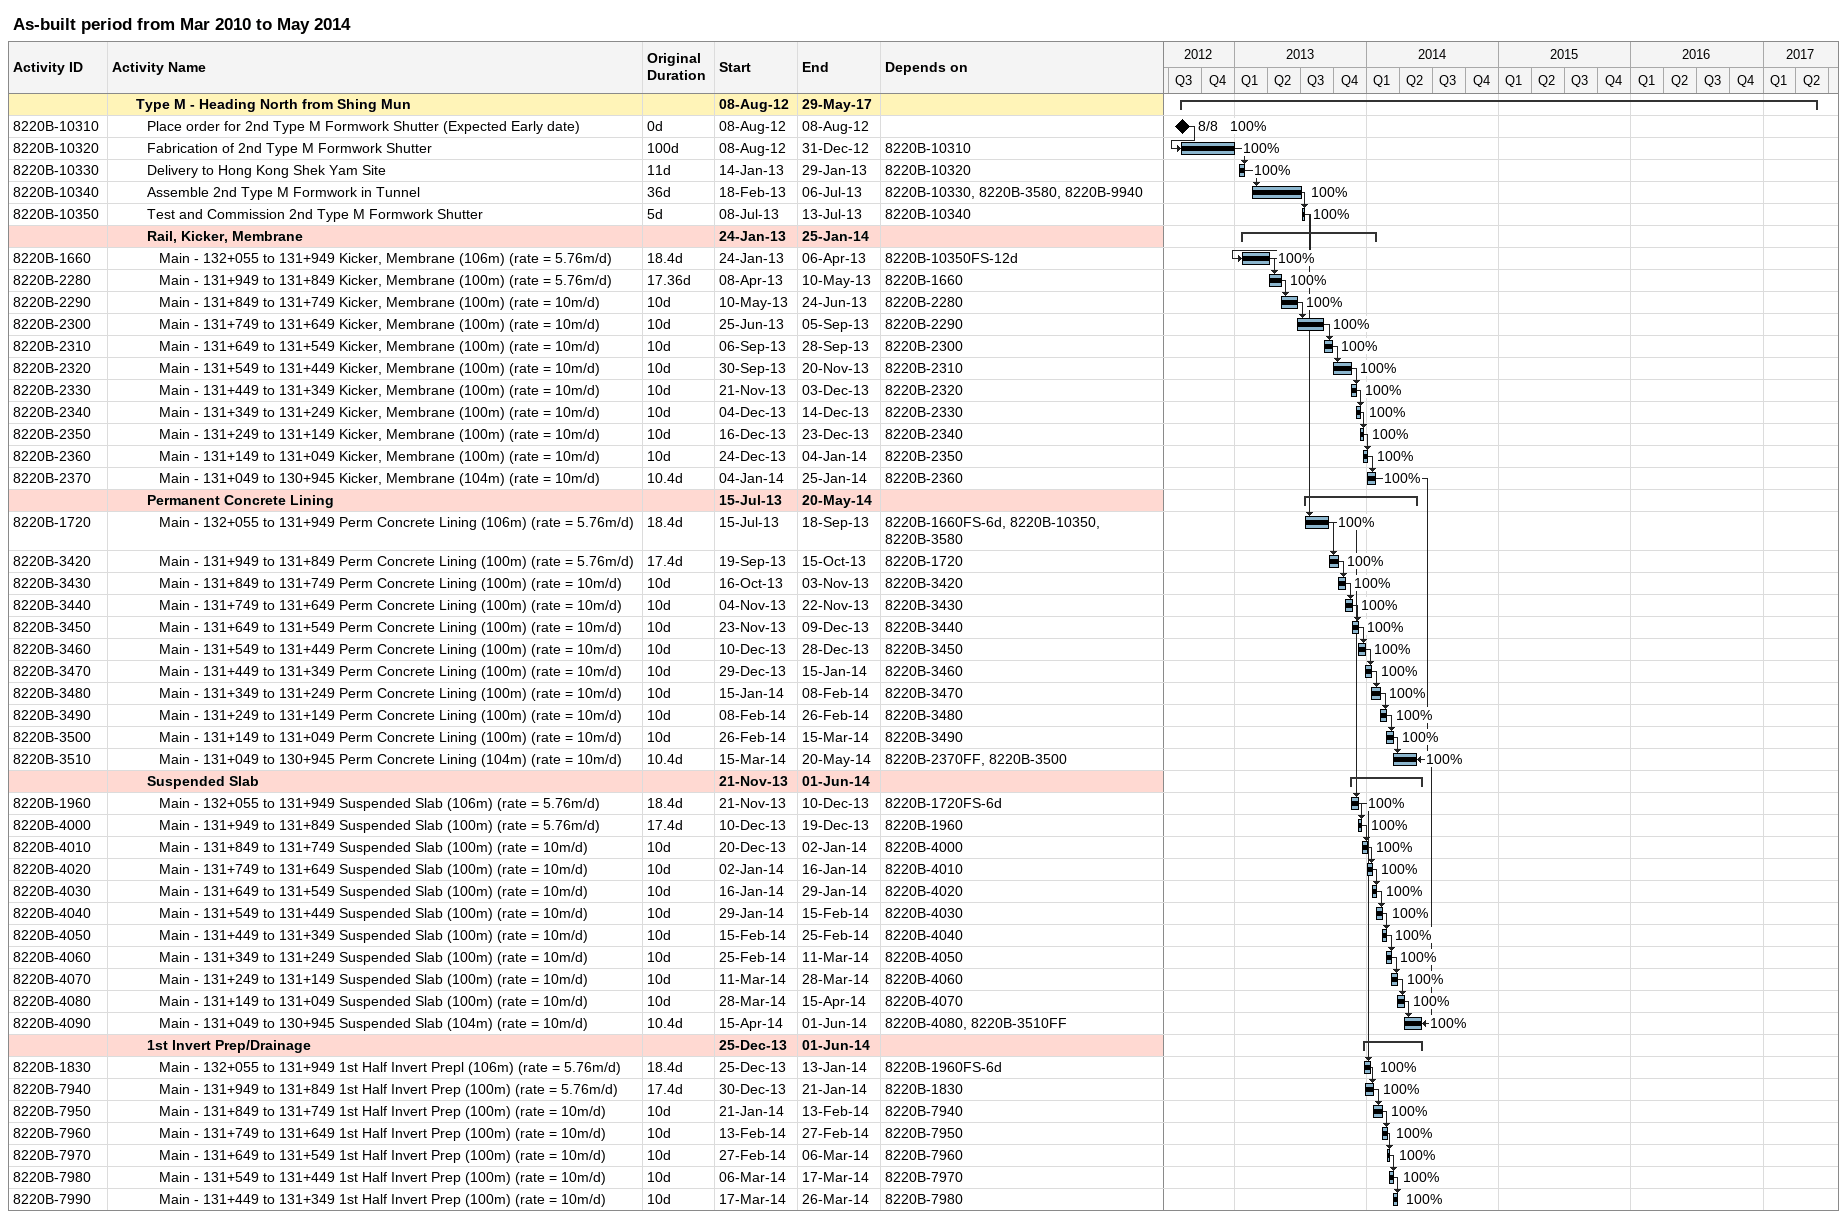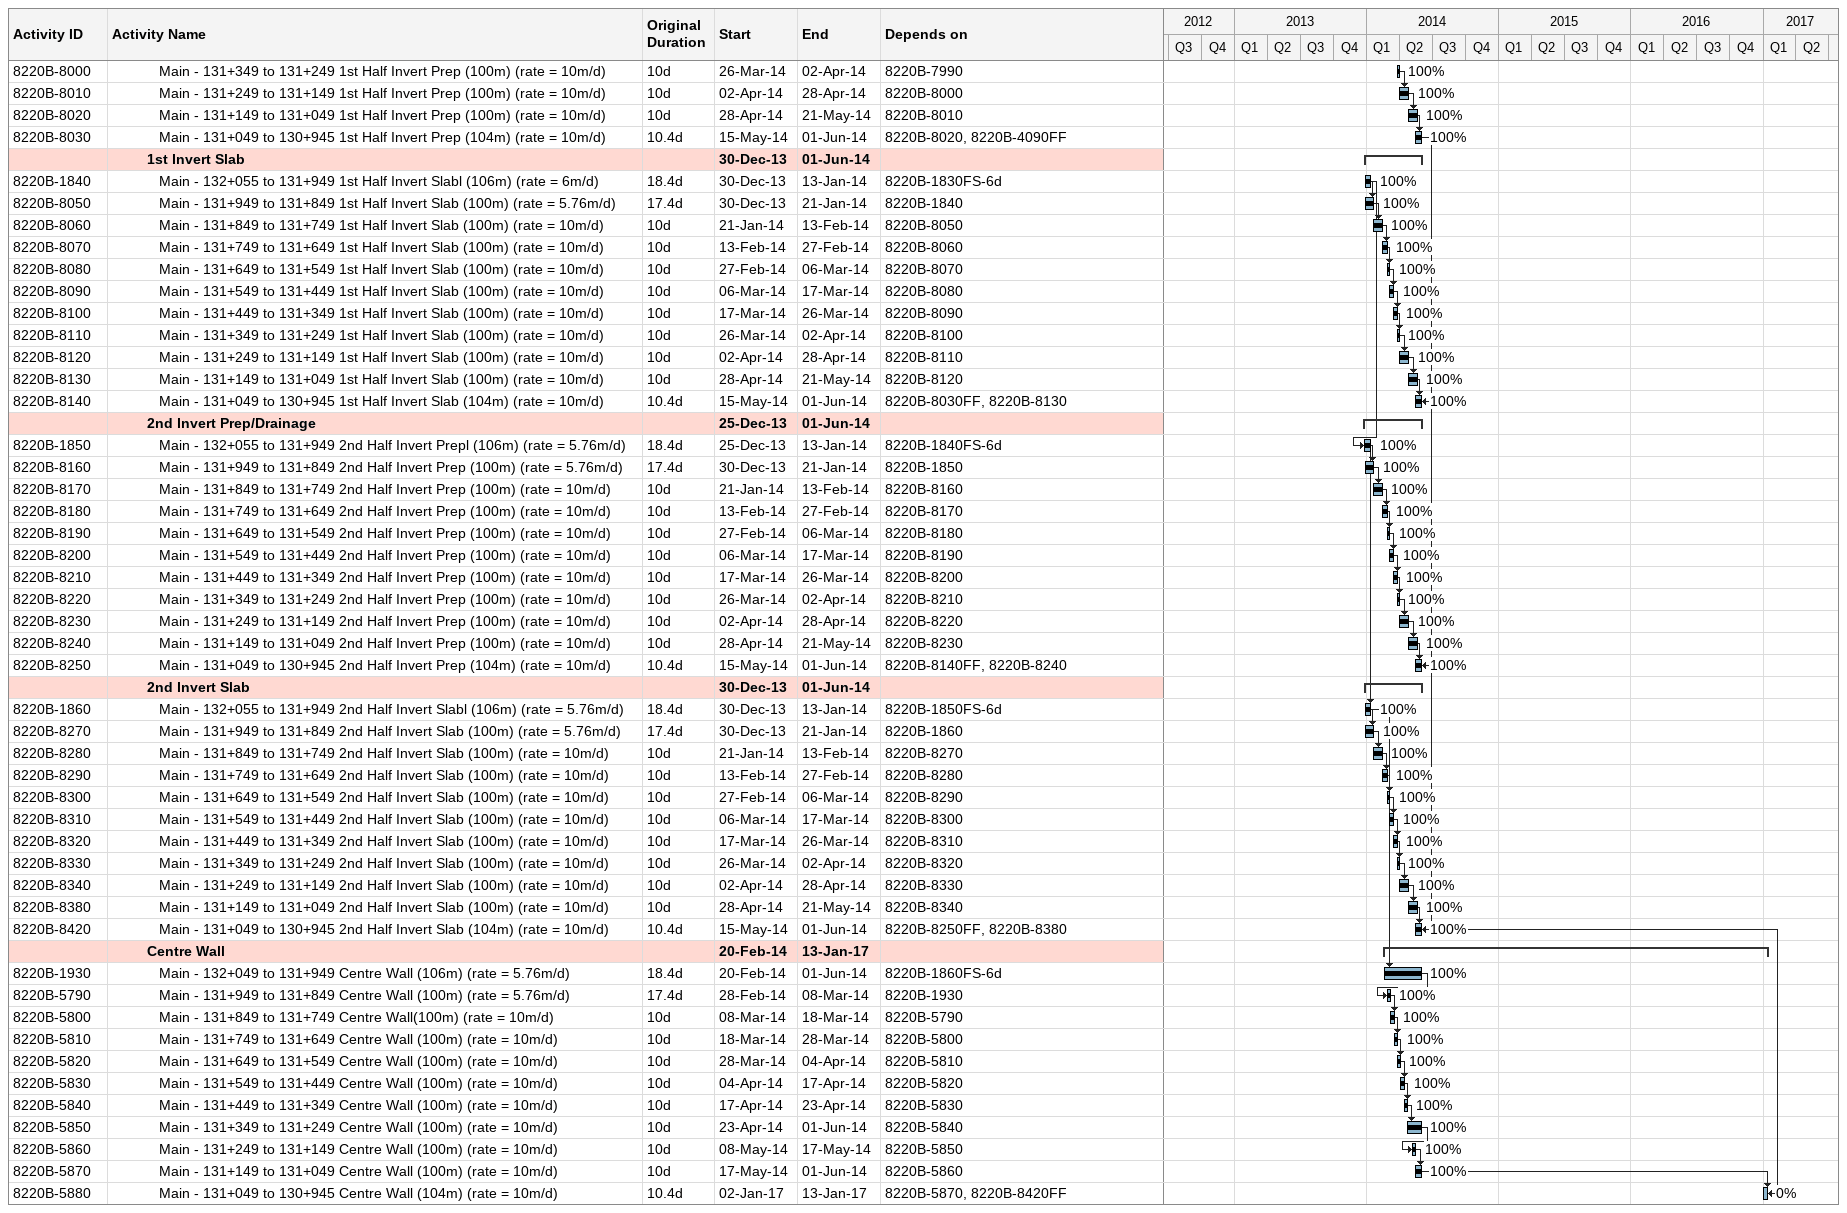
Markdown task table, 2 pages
As-built period from Mar 2010 to May 2014

| ID | Level | Task | Original duration | Start | Finish | Predecessors | % complete |
|---|---|---|---|---|---|---|---|
|  | 3 | **Type M - Heading North from Shing Mun** |  | 2012-08-08 | 2017-05-29 |  |  |
| 8220B-10310 | 4 | Place order for 2nd Type M Formwork Shutter (Expected Early date) | 0d | 2012-08-08 | 2012-08-08 |  | 100 |
| 8220B-10320 | 4 | Fabrication of 2nd Type M Formwork Shutter | 100d | 2012-08-08 | 2012-12-31 | 8220B-10310 | 100 |
| 8220B-10330 | 4 | Delivery to Hong Kong Shek Yam Site | 11d | 2013-01-14 | 2013-01-29 | 8220B-10320 | 100 |
| 8220B-10340 | 4 | Assemble 2nd Type M Formwork in Tunnel | 36d | 2013-02-18 | 2013-07-06 | 8220B-10330, 8220B-3580, 8220B-9940 | 100 |
| 8220B-10350 | 4 | Test and Commission 2nd Type M Formwork Shutter | 5d | 2013-07-08 | 2013-07-13 | 8220B-10340 | 100 |
|  | 4 | **Rail, Kicker, Membrane** |  | 2013-01-24 | 2014-01-25 |  |  |
| 8220B-1660 | 5 | Main - 132+055 to 131+949 Kicker, Membrane (106m) (rate = 5.76m/d) | 18.4d | 2013-01-24 | 2013-04-06 | 8220B-10350FS-12d | 100 |
| 8220B-2280 | 5 | Main - 131+949 to 131+849 Kicker, Membrane (100m) (rate = 5.76m/d) | 17.36d | 2013-04-08 | 2013-05-10 | 8220B-1660 | 100 |
| 8220B-2290 | 5 | Main - 131+849 to 131+749 Kicker, Membrane (100m) (rate = 10m/d) | 10d | 2013-05-10 | 2013-06-24 | 8220B-2280 | 100 |
| 8220B-2300 | 5 | Main - 131+749 to 131+649 Kicker, Membrane (100m) (rate = 10m/d) | 10d | 2013-06-25 | 2013-09-05 | 8220B-2290 | 100 |
| 8220B-2310 | 5 | Main - 131+649 to 131+549 Kicker, Membrane (100m) (rate = 10m/d) | 10d | 2013-09-06 | 2013-09-28 | 8220B-2300 | 100 |
| 8220B-2320 | 5 | Main - 131+549 to 131+449 Kicker, Membrane (100m) (rate = 10m/d) | 10d | 2013-09-30 | 2013-11-20 | 8220B-2310 | 100 |
| 8220B-2330 | 5 | Main - 131+449 to 131+349 Kicker, Membrane (100m) (rate = 10m/d) | 10d | 2013-11-21 | 2013-12-03 | 8220B-2320 | 100 |
| 8220B-2340 | 5 | Main - 131+349 to 131+249 Kicker, Membrane (100m) (rate = 10m/d) | 10d | 2013-12-04 | 2013-12-14 | 8220B-2330 | 100 |
| 8220B-2350 | 5 | Main - 131+249 to 131+149 Kicker, Membrane (100m) (rate = 10m/d) | 10d | 2013-12-16 | 2013-12-23 | 8220B-2340 | 100 |
| 8220B-2360 | 5 | Main - 131+149 to 131+049 Kicker, Membrane (100m) (rate = 10m/d) | 10d | 2013-12-24 | 2014-01-04 | 8220B-2350 | 100 |
| 8220B-2370 | 5 | Main - 131+049 to 130+945 Kicker, Membrane (104m) (rate = 10m/d) | 10.4d | 2014-01-04 | 2014-01-25 | 8220B-2360 | 100 |
|  | 4 | **Permanent Concrete Lining** |  | 2013-07-15 | 2014-05-20 |  |  |
| 8220B-1720 | 5 | Main - 132+055 to 131+949 Perm Concrete Lining (106m) (rate = 5.76m/d) | 18.4d | 2013-07-15 | 2013-09-18 | 8220B-1660FS-6d, 8220B-10350, 8220B-3580 | 100 |
| 8220B-3420 | 5 | Main - 131+949 to 131+849 Perm Concrete Lining (100m) (rate = 5.76m/d) | 17.4d | 2013-09-19 | 2013-10-15 | 8220B-1720 | 100 |
| 8220B-3430 | 5 | Main - 131+849 to 131+749 Perm Concrete Lining (100m) (rate = 10m/d) | 10d | 2013-10-16 | 2013-11-03 | 8220B-3420 | 100 |
| 8220B-3440 | 5 | Main - 131+749 to 131+649 Perm Concrete Lining (100m) (rate = 10m/d) | 10d | 2013-11-04 | 2013-11-22 | 8220B-3430 | 100 |
| 8220B-3450 | 5 | Main - 131+649 to 131+549 Perm Concrete Lining (100m) (rate = 10m/d) | 10d | 2013-11-23 | 2013-12-09 | 8220B-3440 | 100 |
| 8220B-3460 | 5 | Main - 131+549 to 131+449 Perm Concrete Lining (100m) (rate = 10m/d) | 10d | 2013-12-10 | 2013-12-28 | 8220B-3450 | 100 |
| 8220B-3470 | 5 | Main - 131+449 to 131+349 Perm Concrete Lining (100m) (rate = 10m/d) | 10d | 2013-12-29 | 2014-01-15 | 8220B-3460 | 100 |
| 8220B-3480 | 5 | Main - 131+349 to 131+249 Perm Concrete Lining (100m) (rate = 10m/d) | 10d | 2014-01-15 | 2014-02-08 | 8220B-3470 | 100 |
| 8220B-3490 | 5 | Main - 131+249 to 131+149 Perm Concrete Lining (100m) (rate = 10m/d) | 10d | 2014-02-08 | 2014-02-26 | 8220B-3480 | 100 |
| 8220B-3500 | 5 | Main - 131+149 to 131+049 Perm Concrete Lining (100m) (rate = 10m/d) | 10d | 2014-02-26 | 2014-03-15 | 8220B-3490 | 100 |
| 8220B-3510 | 5 | Main - 131+049 to 130+945 Perm Concrete Lining (104m) (rate = 10m/d) | 10.4d | 2014-03-15 | 2014-05-20 | 8220B-2370FF, 8220B-3500 | 100 |
|  | 4 | **Suspended Slab** |  | 2013-11-21 | 2014-06-01 |  |  |
| 8220B-1960 | 5 | Main - 132+055 to 131+949 Suspended Slab (106m) (rate = 5.76m/d) | 18.4d | 2013-11-21 | 2013-12-10 | 8220B-1720FS-6d | 100 |
| 8220B-4000 | 5 | Main - 131+949 to 131+849 Suspended Slab (100m) (rate = 5.76m/d) | 17.4d | 2013-12-10 | 2013-12-19 | 8220B-1960 | 100 |
| 8220B-4010 | 5 | Main - 131+849 to 131+749 Suspended Slab (100m) (rate = 10m/d) | 10d | 2013-12-20 | 2014-01-02 | 8220B-4000 | 100 |
| 8220B-4020 | 5 | Main - 131+749 to 131+649 Suspended Slab (100m) (rate = 10m/d) | 10d | 2014-01-02 | 2014-01-16 | 8220B-4010 | 100 |
| 8220B-4030 | 5 | Main - 131+649 to 131+549 Suspended Slab (100m) (rate = 10m/d) | 10d | 2014-01-16 | 2014-01-29 | 8220B-4020 | 100 |
| 8220B-4040 | 5 | Main - 131+549 to 131+449 Suspended Slab (100m) (rate = 10m/d) | 10d | 2014-01-29 | 2014-02-15 | 8220B-4030 | 100 |
| 8220B-4050 | 5 | Main - 131+449 to 131+349 Suspended Slab (100m) (rate = 10m/d) | 10d | 2014-02-15 | 2014-02-25 | 8220B-4040 | 100 |
| 8220B-4060 | 5 | Main - 131+349 to 131+249 Suspended Slab (100m) (rate = 10m/d) | 10d | 2014-02-25 | 2014-03-11 | 8220B-4050 | 100 |
| 8220B-4070 | 5 | Main - 131+249 to 131+149 Suspended Slab (100m) (rate = 10m/d) | 10d | 2014-03-11 | 2014-03-28 | 8220B-4060 | 100 |
| 8220B-4080 | 5 | Main - 131+149 to 131+049 Suspended Slab (100m) (rate = 10m/d) | 10d | 2014-03-28 | 2014-04-15 | 8220B-4070 | 100 |
| 8220B-4090 | 5 | Main - 131+049 to 130+945 Suspended Slab (104m) (rate = 10m/d) | 10.4d | 2014-04-15 | 2014-06-01 | 8220B-4080, 8220B-3510FF | 100 |
|  | 4 | **1st Invert Prep/Drainage** |  | 2013-12-25 | 2014-06-01 |  |  |
| 8220B-1830 | 5 | Main - 132+055 to 131+949 1st Half Invert Prepl (106m) (rate = 5.76m/d) | 18.4d | 2013-12-25 | 2014-01-13 | 8220B-1960FS-6d | 100 |
| 8220B-7940 | 5 | Main - 131+949 to 131+849 1st Half Invert Prep (100m) (rate = 5.76m/d) | 17.4d | 2013-12-30 | 2014-01-21 | 8220B-1830 | 100 |
| 8220B-7950 | 5 | Main - 131+849 to 131+749 1st Half Invert Prep (100m) (rate = 10m/d) | 10d | 2014-01-21 | 2014-02-13 | 8220B-7940 | 100 |
| 8220B-7960 | 5 | Main - 131+749 to 131+649 1st Half Invert Prep (100m) (rate = 10m/d) | 10d | 2014-02-13 | 2014-02-27 | 8220B-7950 | 100 |
| 8220B-7970 | 5 | Main - 131+649 to 131+549 1st Half Invert Prep (100m) (rate = 10m/d) | 10d | 2014-02-27 | 2014-03-06 | 8220B-7960 | 100 |
| 8220B-7980 | 5 | Main - 131+549 to 131+449 1st Half Invert Prep (100m) (rate = 10m/d) | 10d | 2014-03-06 | 2014-03-17 | 8220B-7970 | 100 |
| 8220B-7990 | 5 | Main - 131+449 to 131+349 1st Half Invert Prep (100m) (rate = 10m/d) | 10d | 2014-03-17 | 2014-03-26 | 8220B-7980 | 100 |
| 8220B-8000 | 5 | Main - 131+349 to 131+249 1st Half Invert Prep (100m) (rate = 10m/d) | 10d | 2014-03-26 | 2014-04-02 | 8220B-7990 | 100 |
| 8220B-8010 | 5 | Main - 131+249 to 131+149 1st Half Invert Prep (100m) (rate = 10m/d) | 10d | 2014-04-02 | 2014-04-28 | 8220B-8000 | 100 |
| 8220B-8020 | 5 | Main - 131+149 to 131+049 1st Half Invert Prep (100m) (rate = 10m/d) | 10d | 2014-04-28 | 2014-05-21 | 8220B-8010 | 100 |
| 8220B-8030 | 5 | Main - 131+049 to 130+945 1st Half Invert Prep (104m) (rate = 10m/d) | 10.4d | 2014-05-15 | 2014-06-01 | 8220B-8020, 8220B-4090FF | 100 |
|  | 4 | **1st Invert Slab** |  | 2013-12-30 | 2014-06-01 |  |  |
| 8220B-1840 | 5 | Main - 132+055 to 131+949 1st Half Invert Slabl (106m) (rate = 6m/d) | 18.4d | 2013-12-30 | 2014-01-13 | 8220B-1830FS-6d | 100 |
| 8220B-8050 | 5 | Main - 131+949 to 131+849 1st Half Invert Slab (100m) (rate = 5.76m/d) | 17.4d | 2013-12-30 | 2014-01-21 | 8220B-1840 | 100 |
| 8220B-8060 | 5 | Main - 131+849 to 131+749 1st Half Invert Slab (100m) (rate = 10m/d) | 10d | 2014-01-21 | 2014-02-13 | 8220B-8050 | 100 |
| 8220B-8070 | 5 | Main - 131+749 to 131+649 1st Half Invert Slab (100m) (rate = 10m/d) | 10d | 2014-02-13 | 2014-02-27 | 8220B-8060 | 100 |
| 8220B-8080 | 5 | Main - 131+649 to 131+549 1st Half Invert Slab (100m) (rate = 10m/d) | 10d | 2014-02-27 | 2014-03-06 | 8220B-8070 | 100 |
| 8220B-8090 | 5 | Main - 131+549 to 131+449 1st Half Invert Slab (100m) (rate = 10m/d) | 10d | 2014-03-06 | 2014-03-17 | 8220B-8080 | 100 |
| 8220B-8100 | 5 | Main - 131+449 to 131+349 1st Half Invert Slab (100m) (rate = 10m/d) | 10d | 2014-03-17 | 2014-03-26 | 8220B-8090 | 100 |
| 8220B-8110 | 5 | Main - 131+349 to 131+249 1st Half Invert Slab (100m) (rate = 10m/d) | 10d | 2014-03-26 | 2014-04-02 | 8220B-8100 | 100 |
| 8220B-8120 | 5 | Main - 131+249 to 131+149 1st Half Invert Slab (100m) (rate = 10m/d) | 10d | 2014-04-02 | 2014-04-28 | 8220B-8110 | 100 |
| 8220B-8130 | 5 | Main - 131+149 to 131+049 1st Half Invert Slab (100m) (rate = 10m/d) | 10d | 2014-04-28 | 2014-05-21 | 8220B-8120 | 100 |
| 8220B-8140 | 5 | Main - 131+049 to 130+945 1st Half Invert Slab (104m) (rate = 10m/d) | 10.4d | 2014-05-15 | 2014-06-01 | 8220B-8030FF, 8220B-8130 | 100 |
|  | 4 | **2nd Invert Prep/Drainage** |  | 2013-12-25 | 2014-06-01 |  |  |
| 8220B-1850 | 5 | Main - 132+055 to 131+949 2nd Half Invert Prepl (106m) (rate = 5.76m/d) | 18.4d | 2013-12-25 | 2014-01-13 | 8220B-1840FS-6d | 100 |
| 8220B-8160 | 5 | Main - 131+949 to 131+849 2nd Half Invert Prep (100m) (rate = 5.76m/d) | 17.4d | 2013-12-30 | 2014-01-21 | 8220B-1850 | 100 |
| 8220B-8170 | 5 | Main - 131+849 to 131+749 2nd Half Invert Prep (100m) (rate = 10m/d) | 10d | 2014-01-21 | 2014-02-13 | 8220B-8160 | 100 |
| 8220B-8180 | 5 | Main - 131+749 to 131+649 2nd Half Invert Prep (100m) (rate = 10m/d) | 10d | 2014-02-13 | 2014-02-27 | 8220B-8170 | 100 |
| 8220B-8190 | 5 | Main - 131+649 to 131+549 2nd Half Invert Prep (100m) (rate = 10m/d) | 10d | 2014-02-27 | 2014-03-06 | 8220B-8180 | 100 |
| 8220B-8200 | 5 | Main - 131+549 to 131+449 2nd Half Invert Prep (100m) (rate = 10m/d) | 10d | 2014-03-06 | 2014-03-17 | 8220B-8190 | 100 |
| 8220B-8210 | 5 | Main - 131+449 to 131+349 2nd Half Invert Prep (100m) (rate = 10m/d) | 10d | 2014-03-17 | 2014-03-26 | 8220B-8200 | 100 |
| 8220B-8220 | 5 | Main - 131+349 to 131+249 2nd Half Invert Prep (100m) (rate = 10m/d) | 10d | 2014-03-26 | 2014-04-02 | 8220B-8210 | 100 |
| 8220B-8230 | 5 | Main - 131+249 to 131+149 2nd Half Invert Prep (100m) (rate = 10m/d) | 10d | 2014-04-02 | 2014-04-28 | 8220B-8220 | 100 |
| 8220B-8240 | 5 | Main - 131+149 to 131+049 2nd Half Invert Prep (100m) (rate = 10m/d) | 10d | 2014-04-28 | 2014-05-21 | 8220B-8230 | 100 |
| 8220B-8250 | 5 | Main - 131+049 to 130+945 2nd Half Invert Prep (104m) (rate = 10m/d) | 10.4d | 2014-05-15 | 2014-06-01 | 8220B-8140FF, 8220B-8240 | 100 |
|  | 4 | **2nd Invert Slab** |  | 2013-12-30 | 2014-06-01 |  |  |
| 8220B-1860 | 5 | Main - 132+055 to 131+949 2nd Half Invert Slabl (106m) (rate = 5.76m/d) | 18.4d | 2013-12-30 | 2014-01-13 | 8220B-1850FS-6d | 100 |
| 8220B-8270 | 5 | Main - 131+949 to 131+849 2nd Half Invert Slab (100m) (rate = 5.76m/d) | 17.4d | 2013-12-30 | 2014-01-21 | 8220B-1860 | 100 |
| 8220B-8280 | 5 | Main - 131+849 to 131+749 2nd Half Invert Slab (100m) (rate = 10m/d) | 10d | 2014-01-21 | 2014-02-13 | 8220B-8270 | 100 |
| 8220B-8290 | 5 | Main - 131+749 to 131+649 2nd Half Invert Slab (100m) (rate = 10m/d) | 10d | 2014-02-13 | 2014-02-27 | 8220B-8280 | 100 |
| 8220B-8300 | 5 | Main - 131+649 to 131+549 2nd Half Invert Slab (100m) (rate = 10m/d) | 10d | 2014-02-27 | 2014-03-06 | 8220B-8290 | 100 |
| 8220B-8310 | 5 | Main - 131+549 to 131+449 2nd Half Invert Slab (100m) (rate = 10m/d) | 10d | 2014-03-06 | 2014-03-17 | 8220B-8300 | 100 |
| 8220B-8320 | 5 | Main - 131+449 to 131+349 2nd Half Invert Slab (100m) (rate = 10m/d) | 10d | 2014-03-17 | 2014-03-26 | 8220B-8310 | 100 |
| 8220B-8330 | 5 | Main - 131+349 to 131+249 2nd Half Invert Slab (100m) (rate = 10m/d) | 10d | 2014-03-26 | 2014-04-02 | 8220B-8320 | 100 |
| 8220B-8340 | 5 | Main - 131+249 to 131+149 2nd Half Invert Slab (100m) (rate = 10m/d) | 10d | 2014-04-02 | 2014-04-28 | 8220B-8330 | 100 |
| 8220B-8380 | 5 | Main - 131+149 to 131+049 2nd Half Invert Slab (100m) (rate = 10m/d) | 10d | 2014-04-28 | 2014-05-21 | 8220B-8340 | 100 |
| 8220B-8420 | 5 | Main - 131+049 to 130+945 2nd Half Invert Slab (104m) (rate = 10m/d) | 10.4d | 2014-05-15 | 2014-06-01 | 8220B-8250FF, 8220B-8380 | 100 |
|  | 4 | **Centre Wall** |  | 2014-02-20 | 2017-01-13 |  |  |
| 8220B-1930 | 5 | Main - 132+049 to 131+949 Centre Wall (106m) (rate = 5.76m/d) | 18.4d | 2014-02-20 | 2014-06-01 | 8220B-1860FS-6d | 100 |
| 8220B-5790 | 5 | Main - 131+949 to 131+849 Centre Wall (100m) (rate = 5.76m/d) | 17.4d | 2014-02-28 | 2014-03-08 | 8220B-1930 | 100 |
| 8220B-5800 | 5 | Main - 131+849 to 131+749 Centre Wall(100m) (rate = 10m/d) | 10d | 2014-03-08 | 2014-03-18 | 8220B-5790 | 100 |
| 8220B-5810 | 5 | Main - 131+749 to 131+649 Centre Wall (100m) (rate = 10m/d) | 10d | 2014-03-18 | 2014-03-28 | 8220B-5800 | 100 |
| 8220B-5820 | 5 | Main - 131+649 to 131+549 Centre Wall (100m) (rate = 10m/d) | 10d | 2014-03-28 | 2014-04-04 | 8220B-5810 | 100 |
| 8220B-5830 | 5 | Main - 131+549 to 131+449 Centre Wall (100m) (rate = 10m/d) | 10d | 2014-04-04 | 2014-04-17 | 8220B-5820 | 100 |
| 8220B-5840 | 5 | Main - 131+449 to 131+349 Centre Wall (100m) (rate = 10m/d) | 10d | 2014-04-17 | 2014-04-23 | 8220B-5830 | 100 |
| 8220B-5850 | 5 | Main - 131+349 to 131+249 Centre Wall (100m) (rate = 10m/d) | 10d | 2014-04-23 | 2014-06-01 | 8220B-5840 | 100 |
| 8220B-5860 | 5 | Main - 131+249 to 131+149 Centre Wall (100m) (rate = 10m/d) | 10d | 2014-05-08 | 2014-05-17 | 8220B-5850 | 100 |
| 8220B-5870 | 5 | Main - 131+149 to 131+049 Centre Wall (100m) (rate = 10m/d) | 10d | 2014-05-17 | 2014-06-01 | 8220B-5860 | 100 |
| 8220B-5880 | 5 | Main - 131+049 to 130+945 Centre Wall (104m) (rate = 10m/d) | 10.4d | 2017-01-02 | 2017-01-13 | 8220B-5870, 8220B-8420FF | 0 |
